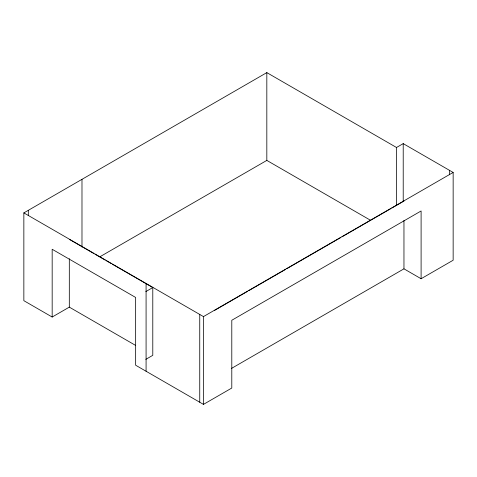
<?xml version="1.0" encoding="UTF-8"?>
<svg xmlns="http://www.w3.org/2000/svg" width="477" height="477" viewBox="0 0 477 477"><rect width="100%" height="100%" fill="white"/><g stroke="black" fill="none" stroke-linecap="round" stroke-linejoin="round"><path stroke-width="0.72" d="M135.45 345.318L69.314 307.134L52.172 317.032L23.85 300.677L23.85 212.897L266.822 72.617L396.506 147.488L403.214 143.619L453.15 172.447L453.15 260.233L421.102 278.735L403.959 268.837L231.393 368.471M100.015 256.704L266.822 160.403L370.701 220.374M145.807 291.596L152.789 287.565L152.789 355.329L145.807 359.36M23.85 212.897L203.47 316.597L453.15 172.447M214.65 310.366L247.491 291.411M248.779 290.666L285.479 269.475M286.766 268.73L340.858 237.504M342.146 236.759L390.436 208.878M391.724 208.133L403.959 201.073M52.172 317.032L52.172 249.268L135.647 297.457L135.647 365.227L203.47 404.383L231.792 388.034L231.792 320.264L421.102 210.971L421.102 278.735M69.314 239.371L93.713 253.454M95.001 254.199L105.274 260.132M106.556 260.871L111.052 263.465M112.333 264.204L152.789 287.565M449.423 170.295L449.423 174.761M403.959 220.434L403.959 268.837M403.214 143.619L403.214 201.646M396.506 147.488L396.506 205.515M266.822 72.617L266.822 160.403M203.47 316.597L203.47 404.383M199.744 314.45L199.744 402.23M146.081 283.463L146.081 371.249M81.984 179.334L81.984 247.032M69.314 258.731L69.314 307.134M28.322 210.315L28.322 215.521"/></g></svg>
